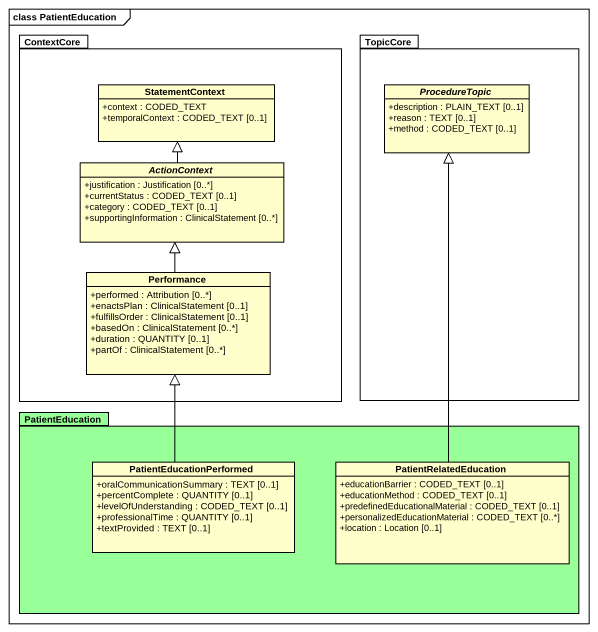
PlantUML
@startuml
mainframe class PatientEducation
hide circle
hide empty members
skinparam classAttributeIconSize 0
package ContextCore {
  class StatementContext {
    +context : CODED_TEXT
    +temporalContext : CODED_TEXT [0..1]
  }
  abstract class ActionContext {
    +justification : Justification [0..*]
    +currentStatus : CODED_TEXT [0..1]
    +category : CODED_TEXT [0..1]
    +supportingInformation : ClinicalStatement [0..*]
  }
  class Performance {
    +performed : Attribution [0..*]
    +enactsPlan : ClinicalStatement [0..1]
    +fulfillsOrder : ClinicalStatement [0..1]
    +basedOn : ClinicalStatement [0..*]
    +duration : QUANTITY [0..1]
    +partOf : ClinicalStatement [0..*]
  }
}
package TopicCore {
  abstract class ProcedureTopic {
    +description : PLAIN_TEXT [0..1]
    +reason : TEXT [0..1]
    +method : CODED_TEXT [0..1]
  }
}
package PatientEducation #99FF99 {
  class PatientEducationPerformed {
    +oralCommunicationSummary : TEXT [0..1]
    +percentComplete : QUANTITY [0..1]
    +levelOfUnderstanding : CODED_TEXT [0..1]
    +professionalTime : QUANTITY [0..1]
    +textProvided : TEXT [0..1]
  }
  class PatientRelatedEducation {
    +educationBarrier : CODED_TEXT [0..1]
    +educationMethod : CODED_TEXT [0..1]
    +predefinedEducationalMaterial : CODED_TEXT [0..1]
    +personalizedEducationMaterial : CODED_TEXT [0..*]
    +location : Location [0..1]
  }
}
ActionContext -up-|> StatementContext
Performance -up-|> ActionContext
PatientEducationPerformed -up-|> Performance
PatientRelatedEducation -up-|> ProcedureTopic
@enduml
